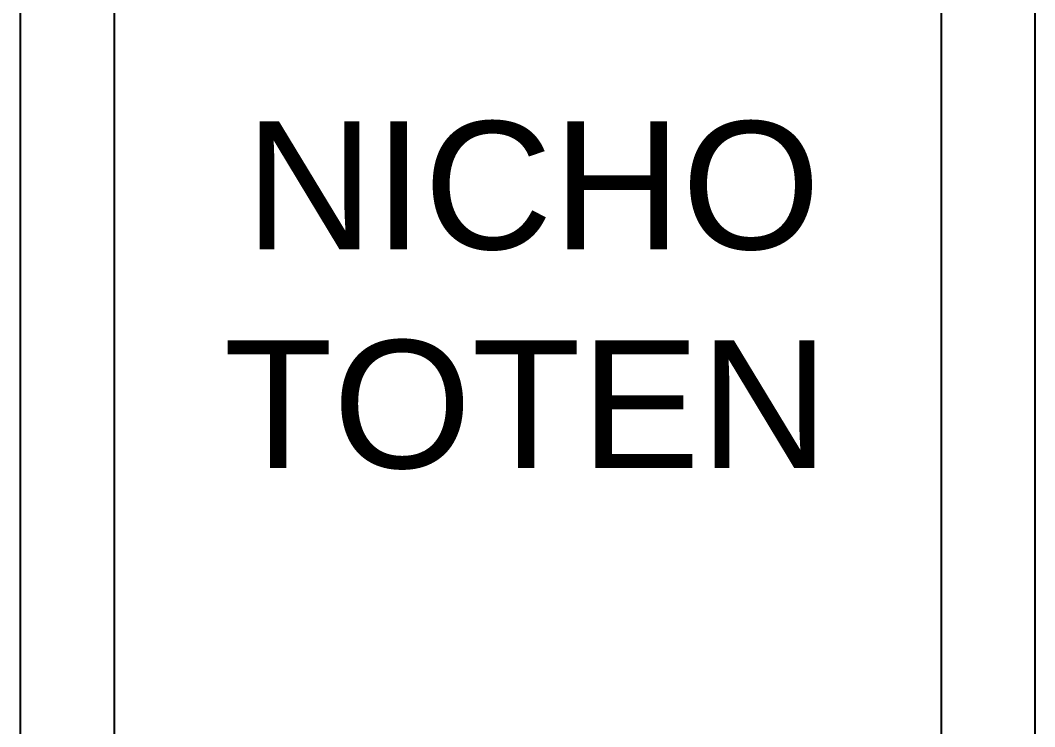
# Model space of a CAD drawing. Extents: x 41.9 to 126, y -21.3 to 38.1.
# Drawn here: x 51.686 to 53.851, y 19.415 to 20.923 of the extents above; entities that cross this region are included whole.
import ezdxf

# ---------------------------------------------------------------- set-up
doc = ezdxf.new("R2010")
doc.units = 0
doc.layers.get('0').update_dxf_attribs({"linetype": 'CONTINUOUS'})
doc.layers.add('AIO_ARQUITETURA', color=8, linetype='CONTINUOUS')
doc.styles.add('ARIAL', font='arial.ttf')

# ---------------------------------------------------------------- blocks, each defined once
blk = doc.blocks.new('Planta Baixa - R00')
at = {"layer": 'AIO_ARQUITETURA'}
for p, q in [((1.38164, 7.84242), (1.38164, 7.11242)), ((1.43164, 7.84242), (1.43164, 7.11242)), ((1.43164, 7.84242), (1.43164, 7.11242)), ((1.8729, 7.84242), (1.8729, 7.11242)), ((1.9229, 7.84242), (1.9229, 7.11242))]:
    blk.add_line(p, q, dxfattribs=at)
at = {"layer": 'AIO_ARQUITETURA', "style": 'ARIAL'}
for s, p in [('NICHO', (1.50154, 7.50578)), ('TOTEN', (1.49014, 7.38896))]:
    blk.add_text(s, height=0.068226, dxfattribs=at).set_placement(p)

msp = doc.modelspace()

# ---------------------------------------------------------------- block references
at = {"color": 10, "xscale": 4, "yscale": 4, "zscale": 4}
msp.add_blockref('Planta Baixa - R00', (46.1594, -9.5888), dxfattribs=at)

doc.saveas('drawing.dxf')
